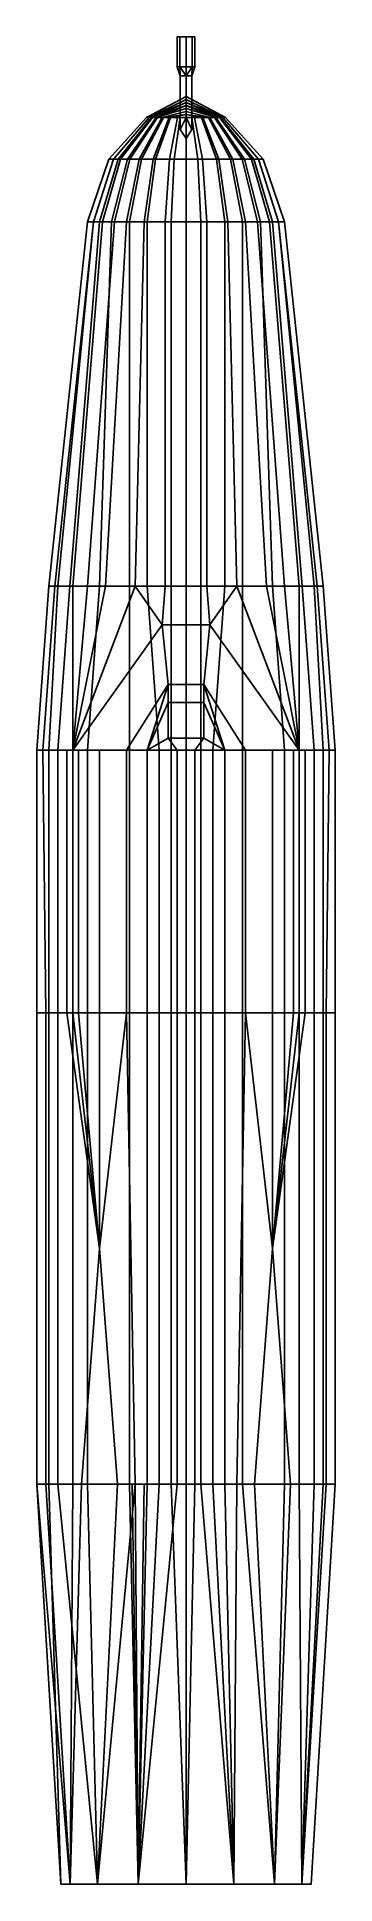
# Model space of a CAD drawing. Extents: x -0.5 to 0.5, y -0.77 to 5.42.
import ezdxf

# ---------------------------------------------------------------- set-up
doc = ezdxf.new("R2010")
doc.units = 0
doc.layers.get('0').update_dxf_attribs({"linetype": 'CONTINUOUS'})

msp = doc.modelspace()

# ---------------------------------------------------------------- linework, layer by layer
for points in [[(-0.0212, 5.42, 0.1212), (-0.03, 5.42, 0.1), (-0.03, 5.32, 0.1), (-0.0212, 5.32, 0.1212)], [(-0.03, 5.42, 0.1), (-0.0212, 5.42, 0.0788), (-0.0212, 5.32, 0.0788), (-0.03, 5.32, 0.1)], [(0, 5.42, 0.13), (-0.0212, 5.42, 0.0788), (-0.03, 5.42, 0.1), (-0.0212, 5.42, 0.1212)], [(0, 5.42, 0.13), (-0.0212, 5.42, 0.1212), (-0.0212, 5.32, 0.1212), (0, 5.32, 0.13)], [(-0.0212, 5.42, 0.0788), (0, 5.42, 0.07), (0, 5.32, 0.07), (-0.0212, 5.32, 0.0788)], [(0.0212, 5.42, 0.1212), (0, 5.42, 0.07), (-0.0212, 5.42, 0.0788), (0, 5.42, 0.13)], [(0.0212, 5.42, 0.1212), (0, 5.42, 0.13), (0, 5.32, 0.13), (0.0212, 5.32, 0.1212)], [(0, 5.42, 0.07), (0.0212, 5.42, 0.0788), (0.0212, 5.32, 0.0788), (0, 5.32, 0.07)], [(0.03, 5.42, 0.1), (0.0212, 5.42, 0.0788), (0, 5.42, 0.07), (0.0212, 5.42, 0.1212)], [(0.03, 5.42, 0.1), (0.0212, 5.42, 0.1212), (0.0212, 5.32, 0.1212), (0.03, 5.32, 0.1)], [(0.0212, 5.42, 0.0788), (0.03, 5.42, 0.1), (0.03, 5.32, 0.1), (0.0212, 5.32, 0.0788)], [(0, 5.29, 0.08), (-0.02, 5.29, 0.1), (-0.03, 5.32, 0.1), (-0.0212, 5.32, 0.0788)], [(-0.02, 5.29, 0.1), (-0.02, 5.29, 0.1), (-0.0212, 5.32, 0.1212), (-0.03, 5.32, 0.1)], [(0, 5.29, 0.08), (0, 5.29, 0.08), (-0.0212, 5.32, 0.0788), (0, 5.32, 0.07)], [(-0.02, 5.29, 0.1), (0, 5.29, 0.12), (0, 5.32, 0.13), (-0.0212, 5.32, 0.1212)], [(0, 5.29, 0.12), (-0.02, 5.29, 0.1), (-0.02, 5.11, 0.1), (0, 5.08, 0.12)], [(-0.02, 5.29, 0.1), (0, 5.29, 0.08), (0, 5.15, 0.08), (-0.02, 5.11, 0.1)], [(0.02, 5.29, 0.1), (0, 5.29, 0.08), (0, 5.32, 0.07), (0.0212, 5.32, 0.0788)], [(0, 5.29, 0.12), (0, 5.29, 0.12), (0.0212, 5.32, 0.1212), (0, 5.32, 0.13)], [(0, 5.29, 0.12), (0.02, 5.29, 0.1), (0.03, 5.32, 0.1), (0.0212, 5.32, 0.1212)], [(0.02, 5.29, 0.1), (0, 5.29, 0.12), (0, 5.08, 0.12), (0.02, 5.11, 0.1)], [(0, 5.29, 0.08), (0.02, 5.29, 0.1), (0.02, 5.11, 0.1), (0, 5.15, 0.08)], [(0.02, 5.29, 0.1), (0.02, 5.29, 0.1), (0.0212, 5.32, 0.0788), (0.03, 5.32, 0.1)], [(0, 5.22, -0.076), (0, 5.2, -0.116), (-0.124, 5.15, -0.116), (-0.132, 5.15, -0.076)], [(0, 5.21, -0.004), (0, 5.22, -0.036), (-0.132, 5.15, -0.036), (-0.124, 5.15, -0.004)], [(0, 5.22, -0.036), (0, 5.22, -0.076), (-0.132, 5.15, -0.076), (-0.132, 5.15, -0.036)], [(0, 5.2, 0.024), (0, 5.21, -0.004), (-0.124, 5.15, -0.004), (-0.112, 5.15, 0.024)], [(0, 5.2, -0.116), (0, 5.19, -0.136), (-0.116, 5.15, -0.136), (-0.124, 5.15, -0.116)], [(0, 5.19, 0.044), (0, 5.2, 0.024), (-0.112, 5.15, 0.024), (-0.096, 5.15, 0.044)], [(0.132, 5.15, -0.076), (0.124, 5.15, -0.116), (0, 5.2, -0.116), (0, 5.22, -0.076)], [(0.132, 5.15, -0.036), (0.132, 5.15, -0.076), (0, 5.22, -0.076), (0, 5.22, -0.036)], [(0.124, 5.15, -0.004), (0.132, 5.15, -0.036), (0, 5.22, -0.036), (0, 5.21, -0.004)], [(0.112, 5.15, 0.024), (0.124, 5.15, -0.004), (0, 5.21, -0.004), (0, 5.2, 0.024)], [(0.124, 5.15, -0.116), (0.116, 5.15, -0.136), (0, 5.19, -0.136), (0, 5.2, -0.116)], [(0.096, 5.15, 0.044), (0.112, 5.15, 0.024), (0, 5.2, 0.024), (0, 5.19, 0.044)], [(-0.124, 5.15, -0.004), (-0.132, 5.15, -0.036), (-0.2593, 5.01, -0.0579), (-0.2436, 5.01, 0.005)], [(-0.132, 5.15, -0.036), (-0.132, 5.15, -0.076), (-0.2593, 5.01, -0.1364), (-0.2593, 5.01, -0.0579)], [(-0.132, 5.15, -0.076), (-0.124, 5.15, -0.116), (-0.2436, 5.01, -0.215), (-0.2593, 5.01, -0.1364)], [(-0.124, 5.15, -0.116), (-0.116, 5.15, -0.136), (-0.2279, 5.01, -0.2543), (-0.2436, 5.01, -0.215)], [(-0.112, 5.15, 0.024), (-0.124, 5.15, -0.004), (-0.2436, 5.01, 0.005), (-0.22, 5.01, 0.06)], [(-0.116, 5.15, -0.136), (-0.1, 5.15, -0.16), (-0.1964, 5.01, -0.3014), (-0.2279, 5.01, -0.2543)], [(-0.096, 5.15, 0.044), (-0.112, 5.15, 0.024), (-0.22, 5.01, 0.06), (-0.1886, 5.01, 0.0993)], [(-0.1, 5.15, -0.16), (-0.076, 5.15, -0.184), (-0.1493, 5.01, -0.3486), (-0.1964, 5.01, -0.3014)], [(-0.08, 5.15, 0.06), (-0.096, 5.15, 0.044), (-0.1886, 5.01, 0.0993), (-0.1571, 5.01, 0.1307)], [(-0.056, 5.15, 0.072), (-0.08, 5.15, 0.06), (-0.1571, 5.01, 0.1307), (-0.11, 5.01, 0.1543)], [(-0.076, 5.15, -0.184), (-0.052, 5.15, -0.196), (-0.1021, 5.01, -0.3721), (-0.1493, 5.01, -0.3486)], [(0, 5.19, -0.136), (0, 5.18, -0.16), (-0.1, 5.15, -0.16), (-0.116, 5.15, -0.136)], [(-0.028, 5.15, 0.08), (-0.056, 5.15, 0.072), (-0.11, 5.01, 0.1543), (-0.055, 5.01, 0.17)], [(-0.052, 5.15, -0.196), (-0.02, 5.15, -0.2), (-0.0393, 5.01, -0.38), (-0.1021, 5.01, -0.3721)], [(0, 5.18, -0.16), (0, 5.16, -0.184), (-0.076, 5.15, -0.184), (-0.1, 5.15, -0.16)], [(0, 5.17, 0.06), (0, 5.19, 0.044), (-0.096, 5.15, 0.044), (-0.08, 5.15, 0.06)], [(0, 5.16, 0.072), (0, 5.17, 0.06), (-0.08, 5.15, 0.06), (-0.056, 5.15, 0.072)], [(0, 5.16, -0.184), (0, 5.16, -0.196), (-0.052, 5.15, -0.196), (-0.076, 5.15, -0.184)], [(0, 5.15, 0.08), (0, 5.16, 0.072), (-0.056, 5.15, 0.072), (-0.028, 5.15, 0.08)], [(-0.055, 5.01, 0.17), (0.055, 5.01, 0.17), (0.028, 5.15, 0.08), (-0.028, 5.15, 0.08)], [(0, 5.16, -0.196), (0, 5.15, -0.2), (-0.02, 5.15, -0.2), (-0.052, 5.15, -0.196)], [(0, 5.01, -0.38), (-0.0393, 5.01, -0.38), (-0.02, 5.15, -0.2), (0, 5.15, -0.2)], [(0.116, 5.15, -0.136), (0.1, 5.15, -0.16), (0, 5.18, -0.16), (0, 5.19, -0.136)], [(0.08, 5.15, 0.06), (0.096, 5.15, 0.044), (0, 5.19, 0.044), (0, 5.17, 0.06)], [(0.1, 5.15, -0.16), (0.076, 5.15, -0.184), (0, 5.16, -0.184), (0, 5.18, -0.16)], [(0.056, 5.15, 0.072), (0.08, 5.15, 0.06), (0, 5.17, 0.06), (0, 5.16, 0.072)], [(0.052, 5.15, -0.196), (0.02, 5.15, -0.2), (0, 5.15, -0.2), (0, 5.16, -0.196)], [(0.076, 5.15, -0.184), (0.052, 5.15, -0.196), (0, 5.16, -0.196), (0, 5.16, -0.184)], [(0.028, 5.15, 0.08), (0.056, 5.15, 0.072), (0, 5.16, 0.072), (0, 5.15, 0.08)], [(0, 5.15, -0.2), (0.02, 5.15, -0.2), (0.0393, 5.01, -0.38), (0, 5.01, -0.38)], [(0.1021, 5.01, -0.3721), (0.0393, 5.01, -0.38), (0.02, 5.15, -0.2), (0.052, 5.15, -0.196)], [(0.055, 5.01, 0.17), (0.11, 5.01, 0.1543), (0.056, 5.15, 0.072), (0.028, 5.15, 0.08)], [(0.1493, 5.01, -0.3486), (0.1021, 5.01, -0.3721), (0.052, 5.15, -0.196), (0.076, 5.15, -0.184)], [(0.11, 5.01, 0.1543), (0.1571, 5.01, 0.1307), (0.08, 5.15, 0.06), (0.056, 5.15, 0.072)], [(0.1964, 5.01, -0.3014), (0.1493, 5.01, -0.3486), (0.076, 5.15, -0.184), (0.1, 5.15, -0.16)], [(0.1571, 5.01, 0.1307), (0.1886, 5.01, 0.0993), (0.096, 5.15, 0.044), (0.08, 5.15, 0.06)], [(0.1886, 5.01, 0.0993), (0.22, 5.01, 0.06), (0.112, 5.15, 0.024), (0.096, 5.15, 0.044)], [(0.2279, 5.01, -0.2543), (0.1964, 5.01, -0.3014), (0.1, 5.15, -0.16), (0.116, 5.15, -0.136)], [(0.22, 5.01, 0.06), (0.2436, 5.01, 0.005), (0.124, 5.15, -0.004), (0.112, 5.15, 0.024)], [(0.2436, 5.01, -0.215), (0.2279, 5.01, -0.2543), (0.116, 5.15, -0.136), (0.124, 5.15, -0.116)], [(0.2436, 5.01, 0.005), (0.2593, 5.01, -0.0579), (0.132, 5.15, -0.036), (0.124, 5.15, -0.004)], [(0.2593, 5.01, -0.1364), (0.2436, 5.01, -0.215), (0.124, 5.15, -0.116), (0.132, 5.15, -0.076)], [(0.2593, 5.01, -0.0579), (0.2593, 5.01, -0.1364), (0.132, 5.15, -0.076), (0.132, 5.15, -0.036)], [(-0.2593, 5.01, -0.1364), (-0.2436, 5.01, -0.215), (-0.31, 4.8, -0.24), (-0.33, 4.8, -0.14)], [(-0.2436, 5.01, 0.005), (-0.2593, 5.01, -0.0579), (-0.33, 4.8, -0.04), (-0.31, 4.8, 0.04)], [(-0.2593, 5.01, -0.0579), (-0.2593, 5.01, -0.1364), (-0.33, 4.8, -0.14), (-0.33, 4.8, -0.04)], [(-0.2436, 5.01, -0.215), (-0.2279, 5.01, -0.2543), (-0.29, 4.8, -0.29), (-0.31, 4.8, -0.24)], [(-0.22, 5.01, 0.06), (-0.2436, 5.01, 0.005), (-0.31, 4.8, 0.04), (-0.28, 4.8, 0.11)], [(-0.2279, 5.01, -0.2543), (-0.1964, 5.01, -0.3014), (-0.25, 4.8, -0.35), (-0.29, 4.8, -0.29)], [(-0.1886, 5.01, 0.0993), (-0.22, 5.01, 0.06), (-0.28, 4.8, 0.11), (-0.24, 4.8, 0.16)], [(-0.1964, 5.01, -0.3014), (-0.1493, 5.01, -0.3486), (-0.19, 4.8, -0.41), (-0.25, 4.8, -0.35)], [(-0.1571, 5.01, 0.1307), (-0.1886, 5.01, 0.0993), (-0.24, 4.8, 0.16), (-0.2, 4.8, 0.2)], [(-0.11, 5.01, 0.1543), (-0.1571, 5.01, 0.1307), (-0.2, 4.8, 0.2), (-0.14, 4.8, 0.23)], [(-0.1493, 5.01, -0.3486), (-0.1021, 5.01, -0.3721), (-0.13, 4.8, -0.44), (-0.19, 4.8, -0.41)], [(-0.055, 5.01, 0.17), (-0.11, 5.01, 0.1543), (-0.14, 4.8, 0.23), (-0.07, 4.8, 0.25)], [(-0.1021, 5.01, -0.3721), (-0.0393, 5.01, -0.38), (-0.05, 4.8, -0.45), (-0.13, 4.8, -0.44)], [(-0.07, 4.8, 0.25), (0.07, 4.8, 0.25), (0.055, 5.01, 0.17), (-0.055, 5.01, 0.17)], [(0, 4.8, -0.45), (-0.05, 4.8, -0.45), (-0.0393, 5.01, -0.38), (0, 5.01, -0.38)], [(0, 5.01, -0.38), (0.0393, 5.01, -0.38), (0.05, 4.8, -0.45), (0, 4.8, -0.45)], [(0.13, 4.8, -0.44), (0.05, 4.8, -0.45), (0.0393, 5.01, -0.38), (0.1021, 5.01, -0.3721)], [(0.07, 4.8, 0.25), (0.14, 4.8, 0.23), (0.11, 5.01, 0.1543), (0.055, 5.01, 0.17)], [(0.19, 4.8, -0.41), (0.13, 4.8, -0.44), (0.1021, 5.01, -0.3721), (0.1493, 5.01, -0.3486)], [(0.14, 4.8, 0.23), (0.2, 4.8, 0.2), (0.1571, 5.01, 0.1307), (0.11, 5.01, 0.1543)], [(0.25, 4.8, -0.35), (0.19, 4.8, -0.41), (0.1493, 5.01, -0.3486), (0.1964, 5.01, -0.3014)], [(0.2, 4.8, 0.2), (0.24, 4.8, 0.16), (0.1886, 5.01, 0.0993), (0.1571, 5.01, 0.1307)], [(0.24, 4.8, 0.16), (0.28, 4.8, 0.11), (0.22, 5.01, 0.06), (0.1886, 5.01, 0.0993)], [(0.29, 4.8, -0.29), (0.25, 4.8, -0.35), (0.1964, 5.01, -0.3014), (0.2279, 5.01, -0.2543)], [(0.28, 4.8, 0.11), (0.31, 4.8, 0.04), (0.2436, 5.01, 0.005), (0.22, 5.01, 0.06)], [(0.31, 4.8, -0.24), (0.29, 4.8, -0.29), (0.2279, 5.01, -0.2543), (0.2436, 5.01, -0.215)], [(0.33, 4.8, -0.14), (0.31, 4.8, -0.24), (0.2436, 5.01, -0.215), (0.2593, 5.01, -0.1364)], [(0.31, 4.8, 0.04), (0.33, 4.8, -0.04), (0.2593, 5.01, -0.0579), (0.2436, 5.01, 0.005)], [(0.33, 4.8, -0.04), (0.33, 4.8, -0.14), (0.2593, 5.01, -0.1364), (0.2593, 5.01, -0.0579)], [(-0.33, 4.8, -0.14), (-0.31, 4.8, -0.24), (-0.44, 3.58, -0.23), (-0.46, 3.58, -0.13)], [(-0.31, 4.8, 0.04), (-0.33, 4.8, -0.04), (-0.46, 3.58, 0.01), (-0.43, 3.58, 0.15)], [(-0.33, 4.8, -0.04), (-0.33, 4.8, -0.14), (-0.46, 3.58, -0.13), (-0.46, 3.58, 0.01)], [(-0.31, 4.8, -0.24), (-0.29, 4.8, -0.29), (-0.39, 3.58, -0.38), (-0.44, 3.58, -0.23)], [(-0.28, 4.8, 0.11), (-0.31, 4.8, 0.04), (-0.43, 3.58, 0.15), (-0.38, 3.58, 0.29)], [(-0.29, 4.8, -0.29), (-0.25, 4.8, -0.35), (-0.29, 3.58, -0.53), (-0.39, 3.58, -0.38)], [(-0.24, 4.8, 0.16), (-0.28, 4.8, 0.11), (-0.38, 3.58, 0.29), (-0.33, 3.58, 0.37)], [(-0.2, 4.8, 0.2), (-0.24, 4.8, 0.16), (-0.33, 3.58, 0.37), (-0.27, 3.58, 0.43)], [(-0.25, 4.8, -0.35), (-0.19, 4.8, -0.41), (-0.19, 3.58, -0.6), (-0.29, 3.58, -0.53)], [(-0.14, 4.8, 0.23), (-0.2, 4.8, 0.2), (-0.27, 3.58, 0.43), (-0.17, 3.58, 0.47)], [(-0.19, 4.8, -0.41), (-0.13, 4.8, -0.44), (-0.13, 3.58, -0.64), (-0.19, 3.58, -0.6)], [(-0.07, 4.8, 0.25), (-0.14, 4.8, 0.23), (-0.17, 3.58, 0.47), (-0.07, 3.58, 0.49)], [(-0.13, 4.8, -0.44), (-0.05, 4.8, -0.45), (-0.05, 3.58, -0.67), (-0.13, 3.58, -0.64)], [(0.07, 4.8, 0.25), (-0.07, 4.8, 0.25), (-0.07, 3.58, 0.49), (0.07, 3.58, 0.49)], [(0, 3.58, -0.68), (-0.05, 3.58, -0.67), (-0.05, 4.8, -0.45), (0, 4.8, -0.45)], [(0, 4.8, -0.45), (0.05, 4.8, -0.45), (0.05, 3.58, -0.67), (0, 3.58, -0.68)], [(0.13, 3.58, -0.64), (0.05, 3.58, -0.67), (0.05, 4.8, -0.45), (0.13, 4.8, -0.44)], [(0.07, 3.58, 0.49), (0.17, 3.58, 0.47), (0.14, 4.8, 0.23), (0.07, 4.8, 0.25)], [(0.19, 3.58, -0.6), (0.13, 3.58, -0.64), (0.13, 4.8, -0.44), (0.19, 4.8, -0.41)], [(0.17, 3.58, 0.47), (0.27, 3.58, 0.43), (0.2, 4.8, 0.2), (0.14, 4.8, 0.23)], [(0.29, 3.58, -0.53), (0.19, 3.58, -0.6), (0.19, 4.8, -0.41), (0.25, 4.8, -0.35)], [(0.27, 3.58, 0.43), (0.33, 3.58, 0.37), (0.24, 4.8, 0.16), (0.2, 4.8, 0.2)], [(0.33, 3.58, 0.37), (0.38, 3.58, 0.29), (0.28, 4.8, 0.11), (0.24, 4.8, 0.16)], [(0.39, 3.58, -0.38), (0.29, 3.58, -0.53), (0.25, 4.8, -0.35), (0.29, 4.8, -0.29)], [(0.38, 3.58, 0.29), (0.43, 3.58, 0.15), (0.31, 4.8, 0.04), (0.28, 4.8, 0.11)], [(0.44, 3.58, -0.23), (0.39, 3.58, -0.38), (0.29, 4.8, -0.29), (0.31, 4.8, -0.24)], [(0.43, 3.58, 0.15), (0.46, 3.58, 0.01), (0.33, 4.8, -0.04), (0.31, 4.8, 0.04)], [(0.46, 3.58, -0.13), (0.44, 3.58, -0.23), (0.31, 4.8, -0.24), (0.33, 4.8, -0.14)], [(0.46, 3.58, 0.01), (0.46, 3.58, -0.13), (0.33, 4.8, -0.14), (0.33, 4.8, -0.04)], [(-0.46, 3.58, -0.13), (-0.44, 3.58, -0.23), (-0.48, 3.03, -0.29), (-0.5, 3.03, -0.18)], [(-0.43, 3.58, 0.15), (-0.46, 3.58, 0.01), (-0.5, 3.03, -0.06), (-0.46, 3.03, 0.15)], [(-0.46, 3.58, 0.01), (-0.46, 3.58, -0.13), (-0.5, 3.03, -0.18), (-0.5, 3.03, -0.06)], [(-0.44, 3.58, -0.23), (-0.39, 3.58, -0.38), (-0.43, 3.03, -0.41), (-0.48, 3.03, -0.29)], [(-0.38, 3.58, 0.29), (-0.43, 3.58, 0.15), (-0.46, 3.03, 0.15), (-0.38, 3.03, 0.35)], [(-0.39, 3.58, -0.38), (-0.29, 3.58, -0.53), (-0.33, 3.03, -0.53), (-0.43, 3.03, -0.41)], [(-0.17, 3.58, 0.47), (-0.27, 3.58, 0.43), (-0.38, 3.03, 0.35)], [(-0.27, 3.58, 0.43), (-0.33, 3.58, 0.37), (-0.38, 3.03, 0.35)], [(-0.33, 3.58, 0.37), (-0.38, 3.58, 0.29), (-0.38, 3.03, 0.35)], [(-0.08, 3.45, 0.49), (-0.17, 3.58, 0.47), (-0.38, 3.03, 0.35)], [(-0.29, 3.58, -0.53), (-0.19, 3.58, -0.6), (-0.19, 3.03, -0.62), (-0.33, 3.03, -0.53)], [(-0.19, 3.58, -0.6), (-0.13, 3.58, -0.64), (-0.09, 3.03, -0.64), (-0.19, 3.03, -0.62)], [(-0.07, 3.58, 0.49), (-0.17, 3.58, 0.47), (-0.08, 3.45, 0.49)], [(-0.13, 3.58, -0.64), (-0.05, 3.58, -0.67), (-0.05, 3.03, -0.67), (-0.09, 3.03, -0.64)], [(-0.08, 3.45, 0.49), (0.08, 3.45, 0.49), (0.07, 3.58, 0.49), (-0.07, 3.58, 0.49)], [(0, 3.03, -0.68), (-0.05, 3.03, -0.67), (-0.05, 3.58, -0.67), (0, 3.58, -0.68)], [(0, 3.58, -0.68), (0.05, 3.58, -0.67), (0.05, 3.03, -0.67), (0, 3.03, -0.68)], [(0.09, 3.03, -0.64), (0.05, 3.03, -0.67), (0.05, 3.58, -0.67), (0.13, 3.58, -0.64)], [(0.08, 3.45, 0.49), (0.08, 3.45, 0.49), (0.17, 3.58, 0.47), (0.07, 3.58, 0.49)], [(0.38, 3.03, 0.35), (0.38, 3.03, 0.35), (0.17, 3.58, 0.47), (0.08, 3.45, 0.49)], [(0.19, 3.03, -0.62), (0.09, 3.03, -0.64), (0.13, 3.58, -0.64), (0.19, 3.58, -0.6)], [(0.38, 3.03, 0.35), (0.38, 3.03, 0.35), (0.27, 3.58, 0.43), (0.17, 3.58, 0.47)], [(0.33, 3.03, -0.53), (0.19, 3.03, -0.62), (0.19, 3.58, -0.6), (0.29, 3.58, -0.53)], [(0.38, 3.03, 0.35), (0.38, 3.03, 0.35), (0.33, 3.58, 0.37), (0.27, 3.58, 0.43)], [(0.43, 3.03, -0.41), (0.33, 3.03, -0.53), (0.29, 3.58, -0.53), (0.39, 3.58, -0.38)], [(0.38, 3.03, 0.35), (0.38, 3.03, 0.35), (0.38, 3.58, 0.29), (0.33, 3.58, 0.37)], [(0.38, 3.03, 0.35), (0.46, 3.03, 0.15), (0.43, 3.58, 0.15), (0.38, 3.58, 0.29)], [(0.48, 3.03, -0.29), (0.43, 3.03, -0.41), (0.39, 3.58, -0.38), (0.44, 3.58, -0.23)], [(0.46, 3.03, 0.15), (0.5, 3.03, -0.06), (0.46, 3.58, 0.01), (0.43, 3.58, 0.15)], [(0.5, 3.03, -0.18), (0.48, 3.03, -0.29), (0.44, 3.58, -0.23), (0.46, 3.58, -0.13)], [(0.5, 3.03, -0.06), (0.5, 3.03, -0.18), (0.46, 3.58, -0.13), (0.46, 3.58, 0.01)], [(-0.5, 3.03, -0.18), (-0.48, 3.03, -0.29), (-0.47, 2.15, -0.32), (-0.5, 2.15, -0.19)], [(-0.46, 3.03, 0.15), (-0.5, 3.03, -0.06), (-0.5, 2.15, -0.07), (-0.46, 2.15, 0.14)], [(-0.5, 3.03, -0.06), (-0.5, 3.03, -0.18), (-0.5, 2.15, -0.19), (-0.5, 2.15, -0.07)], [(-0.48, 3.03, -0.29), (-0.43, 3.03, -0.41), (-0.43, 2.15, -0.42), (-0.47, 2.15, -0.32)], [(-0.38, 3.03, 0.35), (-0.46, 3.03, 0.15), (-0.46, 2.15, 0.14), (-0.38, 2.15, 0.34)], [(-0.43, 3.03, -0.41), (-0.33, 3.03, -0.53), (-0.33, 2.15, -0.54), (-0.43, 2.15, -0.42)], [(-0.33, 3.03, -0.53), (-0.19, 3.03, -0.62), (-0.19, 2.15, -0.63), (-0.33, 2.15, -0.54)], [(-0.19, 3.03, -0.62), (-0.09, 3.03, -0.64), (-0.09, 2.15, -0.65), (-0.19, 2.15, -0.63)], [(-0.09, 3.03, -0.64), (-0.05, 3.03, -0.67), (-0.05, 2.15, -0.68), (-0.09, 2.15, -0.65)], [(0, 2.15, -0.69), (-0.05, 2.15, -0.68), (-0.05, 3.03, -0.67), (0, 3.03, -0.68)], [(0, 3.03, -0.68), (0.05, 3.03, -0.67), (0.05, 2.15, -0.68), (0, 2.15, -0.69)], [(0.09, 2.15, -0.65), (0.05, 2.15, -0.68), (0.05, 3.03, -0.67), (0.09, 3.03, -0.64)], [(0.19, 2.15, -0.63), (0.09, 2.15, -0.65), (0.09, 3.03, -0.64), (0.19, 3.03, -0.62)], [(0.33, 2.15, -0.54), (0.19, 2.15, -0.63), (0.19, 3.03, -0.62), (0.33, 3.03, -0.53)], [(0.43, 2.15, -0.42), (0.33, 2.15, -0.54), (0.33, 3.03, -0.53), (0.43, 3.03, -0.41)], [(0.38, 2.15, 0.34), (0.46, 2.15, 0.14), (0.46, 3.03, 0.15), (0.38, 3.03, 0.35)], [(0.47, 2.15, -0.32), (0.43, 2.15, -0.42), (0.43, 3.03, -0.41), (0.48, 3.03, -0.29)], [(0.46, 2.15, 0.14), (0.5, 2.15, -0.07), (0.5, 3.03, -0.06), (0.46, 3.03, 0.15)], [(0.5, 2.15, -0.19), (0.47, 2.15, -0.32), (0.48, 3.03, -0.29), (0.5, 3.03, -0.18)], [(0.5, 2.15, -0.07), (0.5, 2.15, -0.19), (0.5, 3.03, -0.18), (0.5, 3.03, -0.06)], [(-0.5, 2.15, -0.19), (-0.47, 2.15, -0.32), (-0.47, 0.57, -0.35), (-0.5, 0.57, -0.29)], [(-0.46, 2.15, 0.14), (-0.5, 2.15, -0.07), (-0.5, 0.57, -0.01), (-0.46, 0.57, 0.2)], [(-0.5, 2.15, -0.07), (-0.5, 2.15, -0.19), (-0.5, 0.57, -0.29), (-0.5, 0.57, -0.01)], [(-0.47, 2.15, -0.32), (-0.43, 2.15, -0.42), (-0.43, 0.57, -0.42), (-0.47, 0.57, -0.35)], [(-0.38, 2.15, 0.34), (-0.46, 2.15, 0.14), (-0.46, 0.57, 0.2), (-0.38, 0.57, 0.4)], [(-0.43, 2.15, -0.42), (-0.33, 2.15, -0.54), (-0.33, 0.57, -0.52), (-0.43, 0.57, -0.42)], [(-0.29, 1.36, 0.55), (-0.38, 2.15, 0.34), (-0.38, 0.57, 0.4), (-0.35, 0.57, 0.46)], [(-0.33, 2.15, -0.54), (-0.19, 2.15, -0.63), (-0.19, 0.57, -0.57), (-0.33, 0.57, -0.52)], [(-0.19, 2.15, -0.63), (-0.09, 2.15, -0.65), (-0.09, 0.57, -0.61), (-0.19, 0.57, -0.57)], [(-0.09, 2.15, -0.65), (-0.05, 2.15, -0.68), (-0.05, 0.57, -0.62), (-0.09, 0.57, -0.61)], [(0, 0.57, -0.63), (-0.05, 0.57, -0.62), (-0.05, 2.15, -0.68), (0, 2.15, -0.69)], [(0, 2.15, -0.69), (0.05, 2.15, -0.68), (0.05, 0.57, -0.62), (0, 0.57, -0.63)], [(0.09, 0.57, -0.61), (0.05, 0.57, -0.62), (0.05, 2.15, -0.68), (0.09, 2.15, -0.65)], [(0.19, 0.57, -0.57), (0.09, 0.57, -0.61), (0.09, 2.15, -0.65), (0.19, 2.15, -0.63)], [(0.33, 0.57, -0.52), (0.19, 0.57, -0.57), (0.19, 2.15, -0.63), (0.33, 2.15, -0.54)], [(0.35, 0.57, 0.46), (0.38, 0.57, 0.4), (0.38, 2.15, 0.34), (0.29, 1.36, 0.55)], [(0.43, 0.57, -0.42), (0.33, 0.57, -0.52), (0.33, 2.15, -0.54), (0.43, 2.15, -0.42)], [(0.38, 0.57, 0.4), (0.46, 0.57, 0.2), (0.46, 2.15, 0.14), (0.38, 2.15, 0.34)], [(0.47, 0.57, -0.35), (0.43, 0.57, -0.42), (0.43, 2.15, -0.42), (0.47, 2.15, -0.32)], [(0.46, 0.57, 0.2), (0.5, 0.57, -0.01), (0.5, 2.15, -0.07), (0.46, 2.15, 0.14)], [(0.5, 0.57, -0.29), (0.47, 0.57, -0.35), (0.47, 2.15, -0.32), (0.5, 2.15, -0.19)], [(0.5, 0.57, -0.01), (0.5, 0.57, -0.29), (0.5, 2.15, -0.19), (0.5, 2.15, -0.07)], [(-0.5, 0.57, -0.01), (-0.5, 0.57, -0.29), (-0.388, -0.77, -0.0907), (-0.42, -0.77, 0.07)], [(-0.5, 0.57, -0.29), (-0.47, 0.57, -0.35), (-0.388, -0.77, -0.0907)], [(-0.46, 0.57, 0.2), (-0.5, 0.57, -0.01), (-0.42, -0.77, 0.07)], [(-0.47, 0.57, -0.35), (-0.43, 0.57, -0.42), (-0.297, -0.77, -0.227), (-0.388, -0.77, -0.0907)], [(-0.38, 0.57, 0.4), (-0.46, 0.57, 0.2), (-0.42, -0.77, 0.07), (-0.388, -0.77, 0.2307)], [(-0.43, 0.57, -0.42), (-0.33, 0.57, -0.52), (-0.297, -0.77, -0.227)], [(-0.35, 0.57, 0.46), (-0.38, 0.57, 0.4), (-0.388, -0.77, 0.2307)], [(-0.33, 0.57, -0.52), (-0.19, 0.57, -0.57), (-0.1607, -0.77, -0.318), (-0.297, -0.77, -0.227)], [(-0.19, 0.57, -0.57), (-0.09, 0.57, -0.61), (-0.1607, -0.77, -0.318)], [(-0.09, 0.57, -0.61), (-0.05, 0.57, -0.62), (0, -0.77, -0.35), (-0.1607, -0.77, -0.318)], [(0, -0.77, -0.35), (0, -0.77, -0.35), (-0.05, 0.57, -0.62), (0, 0.57, -0.63)], [(0, 0.57, -0.63), (0.05, 0.57, -0.62), (0.1607, -0.77, -0.318), (0, -0.77, -0.35)], [(0.1607, -0.77, -0.318), (0.1607, -0.77, -0.318), (0.05, 0.57, -0.62), (0.09, 0.57, -0.61)], [(0.297, -0.77, -0.227), (0.1607, -0.77, -0.318), (0.09, 0.57, -0.61), (0.19, 0.57, -0.57)], [(0.297, -0.77, -0.227), (0.297, -0.77, -0.227), (0.19, 0.57, -0.57), (0.33, 0.57, -0.52)], [(0.388, -0.77, -0.0907), (0.297, -0.77, -0.227), (0.33, 0.57, -0.52), (0.43, 0.57, -0.42)], [(0.297, -0.77, 0.367), (0.388, -0.77, 0.2307), (0.38, 0.57, 0.4), (0.35, 0.57, 0.46)], [(0.388, -0.77, 0.2307), (0.388, -0.77, 0.2307), (0.46, 0.57, 0.2), (0.38, 0.57, 0.4)], [(0.388, -0.77, -0.0907), (0.388, -0.77, -0.0907), (0.43, 0.57, -0.42), (0.47, 0.57, -0.35)], [(0.42, -0.77, 0.07), (0.388, -0.77, -0.0907), (0.47, 0.57, -0.35), (0.5, 0.57, -0.29)], [(0.388, -0.77, 0.2307), (0.42, -0.77, 0.07), (0.5, 0.57, -0.01), (0.46, 0.57, 0.2)], [(0.42, -0.77, 0.07), (0.42, -0.77, 0.07), (0.5, 0.57, -0.29), (0.5, 0.57, -0.01)]]:
    msp.add_3dface(points)
at = {"color": 2}
for points in [[(-0.08, 3.45, 0.49), (-0.38, 3.03, 0.35), (-0.2, 3.03, 0.72), (-0.06, 3.25, 0.76)], [(0.08, 3.45, 0.49), (-0.08, 3.45, 0.49), (-0.06, 3.25, 0.76), (0.06, 3.25, 0.76)], [(0.38, 3.03, 0.35), (0.08, 3.45, 0.49), (0.06, 3.25, 0.76), (0.2, 3.03, 0.72)], [(-0.06, 3.25, 0.76), (-0.06, 3.25, 0.76), (-0.2, 3.03, 0.72), (-0.13, 3.03, 0.79)], [(-0.06, 3.25, 0.76), (-0.13, 3.03, 0.79), (-0.13, 3.03, 0.79), (-0.06, 3.19, 0.82)], [(0.06, 3.25, 0.76), (-0.06, 3.25, 0.76), (-0.06, 3.19, 0.82), (0.06, 3.19, 0.82)], [(0.13, 3.03, 0.79), (0.2, 3.03, 0.72), (0.06, 3.25, 0.76)], [(0.13, 3.03, 0.79), (0.06, 3.25, 0.76), (0.06, 3.19, 0.82), (0.13, 3.03, 0.79)], [(-0.06, 3.19, 0.82), (-0.13, 3.03, 0.79), (-0.13, 3.03, 0.79), (-0.06, 3.07, 0.83)], [(0.06, 3.19, 0.82), (-0.06, 3.19, 0.82), (-0.06, 3.07, 0.83), (0.06, 3.07, 0.83)], [(0.13, 3.03, 0.79), (0.06, 3.19, 0.82), (0.06, 3.07, 0.83), (0.13, 3.03, 0.79)], [(-0.06, 3.07, 0.83), (-0.13, 3.03, 0.79), (-0.13, 3.03, 0.79), (-0.03, 3.03, 0.83)], [(0.06, 3.07, 0.83), (-0.06, 3.07, 0.83), (-0.03, 3.03, 0.83), (0.03, 3.03, 0.83)], [(0.13, 3.03, 0.79), (0.06, 3.07, 0.83), (0.03, 3.03, 0.83), (0.13, 3.03, 0.79)], [(-0.4, 3.03, 0.42), (-0.38, 3.03, 0.35), (-0.38, 2.15, 0.34), (-0.4, 2.15, 0.41)], [(-0.36, 3.03, 0.61), (-0.4, 3.03, 0.5), (-0.4, 2.15, 0.49), (-0.36, 2.15, 0.6)], [(-0.4, 3.03, 0.5), (-0.4, 3.03, 0.42), (-0.4, 2.15, 0.41), (-0.4, 2.15, 0.49)], [(-0.38, 3.03, 0.35), (-0.4, 3.03, 0.42), (-0.29, 3.03, 0.69), (-0.2, 3.03, 0.72)], [(-0.4, 3.03, 0.42), (-0.4, 3.03, 0.5), (-0.36, 3.03, 0.61), (-0.29, 3.03, 0.69)], [(-0.29, 3.03, 0.69), (-0.36, 3.03, 0.61), (-0.36, 2.15, 0.6), (-0.29, 2.15, 0.68)], [(-0.2, 3.03, 0.72), (-0.29, 3.03, 0.69), (-0.29, 2.15, 0.68), (-0.2, 2.15, 0.71)], [(-0.13, 3.03, 0.79), (-0.2, 3.03, 0.72), (-0.2, 2.15, 0.71), (-0.13, 2.15, 0.78)], [(-0.03, 3.03, 0.83), (-0.13, 3.03, 0.79), (-0.13, 2.15, 0.78), (-0.03, 2.15, 0.82)], [(0, 3.03, 0.83), (-0.03, 3.03, 0.83), (-0.03, 2.15, 0.82), (0, 2.15, 0.82)], [(0, 2.15, 0.82), (0.03, 2.15, 0.82), (0.03, 3.03, 0.83), (0, 3.03, 0.83)], [(0.03, 2.15, 0.82), (0.13, 2.15, 0.78), (0.13, 3.03, 0.79), (0.03, 3.03, 0.83)], [(0.13, 2.15, 0.78), (0.2, 2.15, 0.71), (0.2, 3.03, 0.72), (0.13, 3.03, 0.79)], [(0.2, 2.15, 0.71), (0.29, 2.15, 0.68), (0.29, 3.03, 0.69), (0.2, 3.03, 0.72)], [(0.4, 3.03, 0.42), (0.38, 3.03, 0.35), (0.2, 3.03, 0.72), (0.29, 3.03, 0.69)], [(0.29, 2.15, 0.68), (0.36, 2.15, 0.6), (0.36, 3.03, 0.61), (0.29, 3.03, 0.69)], [(0.4, 3.03, 0.5), (0.4, 3.03, 0.42), (0.29, 3.03, 0.69), (0.36, 3.03, 0.61)], [(0.36, 2.15, 0.6), (0.4, 2.15, 0.49), (0.4, 3.03, 0.5), (0.36, 3.03, 0.61)], [(0.4, 2.15, 0.41), (0.38, 2.15, 0.34), (0.38, 3.03, 0.35), (0.4, 3.03, 0.42)], [(0.4, 2.15, 0.49), (0.4, 2.15, 0.41), (0.4, 3.03, 0.42), (0.4, 3.03, 0.5)], [(-0.2, 2.15, 0.71), (-0.29, 1.36, 0.55), (-0.23, 0.57, 0.7), (-0.17, 0.57, 0.75)], [(-0.13, 2.15, 0.78), (-0.2, 2.15, 0.71), (-0.17, 0.57, 0.75), (-0.13, 0.57, 0.77)], [(-0.03, 2.15, 0.82), (-0.13, 2.15, 0.78), (-0.13, 0.57, 0.77), (-0.03, 0.57, 0.8)], [(0, 2.15, 0.82), (-0.03, 2.15, 0.82), (-0.03, 0.57, 0.8), (0, 0.57, 0.8)], [(0, 0.57, 0.8), (0.03, 0.57, 0.8), (0.03, 2.15, 0.82), (0, 2.15, 0.82)], [(0.03, 0.57, 0.8), (0.13, 0.57, 0.77), (0.13, 2.15, 0.78), (0.03, 2.15, 0.82)], [(0.13, 0.57, 0.77), (0.17, 0.57, 0.75), (0.2, 2.15, 0.71), (0.13, 2.15, 0.78)], [(0.17, 0.57, 0.75), (0.23, 0.57, 0.7), (0.29, 1.36, 0.55), (0.2, 2.15, 0.71)], [(-0.29, 1.36, 0.55), (-0.29, 1.36, 0.55), (-0.35, 0.57, 0.46), (-0.23, 0.57, 0.7)], [(-0.23, 0.57, 0.7), (-0.35, 0.57, 0.46), (-0.388, -0.77, 0.2307), (-0.297, -0.77, 0.367)], [(-0.17, 0.57, 0.75), (-0.23, 0.57, 0.7), (-0.297, -0.77, 0.367)], [(-0.1607, -0.77, 0.458), (-0.17, 0.57, 0.75), (-0.297, -0.77, 0.367)], [(-0.14, 0.57, 0.79), (-0.18, 0.57, 0.77), (-0.1607, -0.77, 0.458)], [(-0.18, 0.57, 0.77), (-0.17, 0.57, 0.75), (-0.1607, -0.77, 0.458)], [(-0.13, 0.57, 0.77), (-0.17, 0.57, 0.75), (-0.18, 0.57, 0.77), (-0.14, 0.57, 0.79)], [(-0.03, 0.57, 0.8), (-0.13, 0.57, 0.77), (-0.1607, -0.77, 0.458)], [(0, 0.57, 0.8), (-0.03, 0.57, 0.8), (-0.1607, -0.77, 0.458), (0, -0.77, 0.49)], [(-0.13, 0.57, 0.77), (-0.14, 0.57, 0.79), (-0.1607, -0.77, 0.458)], [(0, -0.77, 0.49), (0.1607, -0.77, 0.458), (0.13, 0.57, 0.77), (0.03, 0.57, 0.8)], [(0, -0.77, 0.49), (0, -0.77, 0.49), (0.03, 0.57, 0.8), (0, 0.57, 0.8)], [(0.1607, -0.77, 0.458), (0.1607, -0.77, 0.458), (0.17, 0.57, 0.75), (0.13, 0.57, 0.77)], [(0.1607, -0.77, 0.458), (0.297, -0.77, 0.367), (0.23, 0.57, 0.7), (0.17, 0.57, 0.75)], [(0.297, -0.77, 0.367), (0.297, -0.77, 0.367), (0.35, 0.57, 0.46), (0.23, 0.57, 0.7)]]:
    msp.add_3dface(points, dxfattribs=at)
at = {"color": 3}
for points in [[(-0.4, 2.15, 0.49), (-0.4, 2.15, 0.41), (-0.29, 1.36, 0.55)], [(-0.4, 2.15, 0.41), (-0.38, 2.15, 0.34), (-0.29, 1.36, 0.55)], [(-0.36, 2.15, 0.6), (-0.4, 2.15, 0.49), (-0.29, 1.36, 0.55)], [(-0.29, 2.15, 0.68), (-0.36, 2.15, 0.6), (-0.29, 1.36, 0.55)], [(-0.2, 2.15, 0.71), (-0.29, 2.15, 0.68), (-0.29, 1.36, 0.55)], [(0.29, 1.36, 0.55), (0.29, 1.36, 0.55), (0.29, 2.15, 0.68), (0.2, 2.15, 0.71)], [(0.29, 1.36, 0.55), (0.29, 1.36, 0.55), (0.38, 2.15, 0.34), (0.4, 2.15, 0.41)], [(0.29, 1.36, 0.55), (0.29, 1.36, 0.55), (0.4, 2.15, 0.41), (0.4, 2.15, 0.49)], [(0.29, 1.36, 0.55), (0.29, 1.36, 0.55), (0.4, 2.15, 0.49), (0.36, 2.15, 0.6)], [(0.29, 1.36, 0.55), (0.29, 1.36, 0.55), (0.36, 2.15, 0.6), (0.29, 2.15, 0.68)]]:
    msp.add_3dface(points, dxfattribs=at)

doc.saveas('drawing.dxf')
